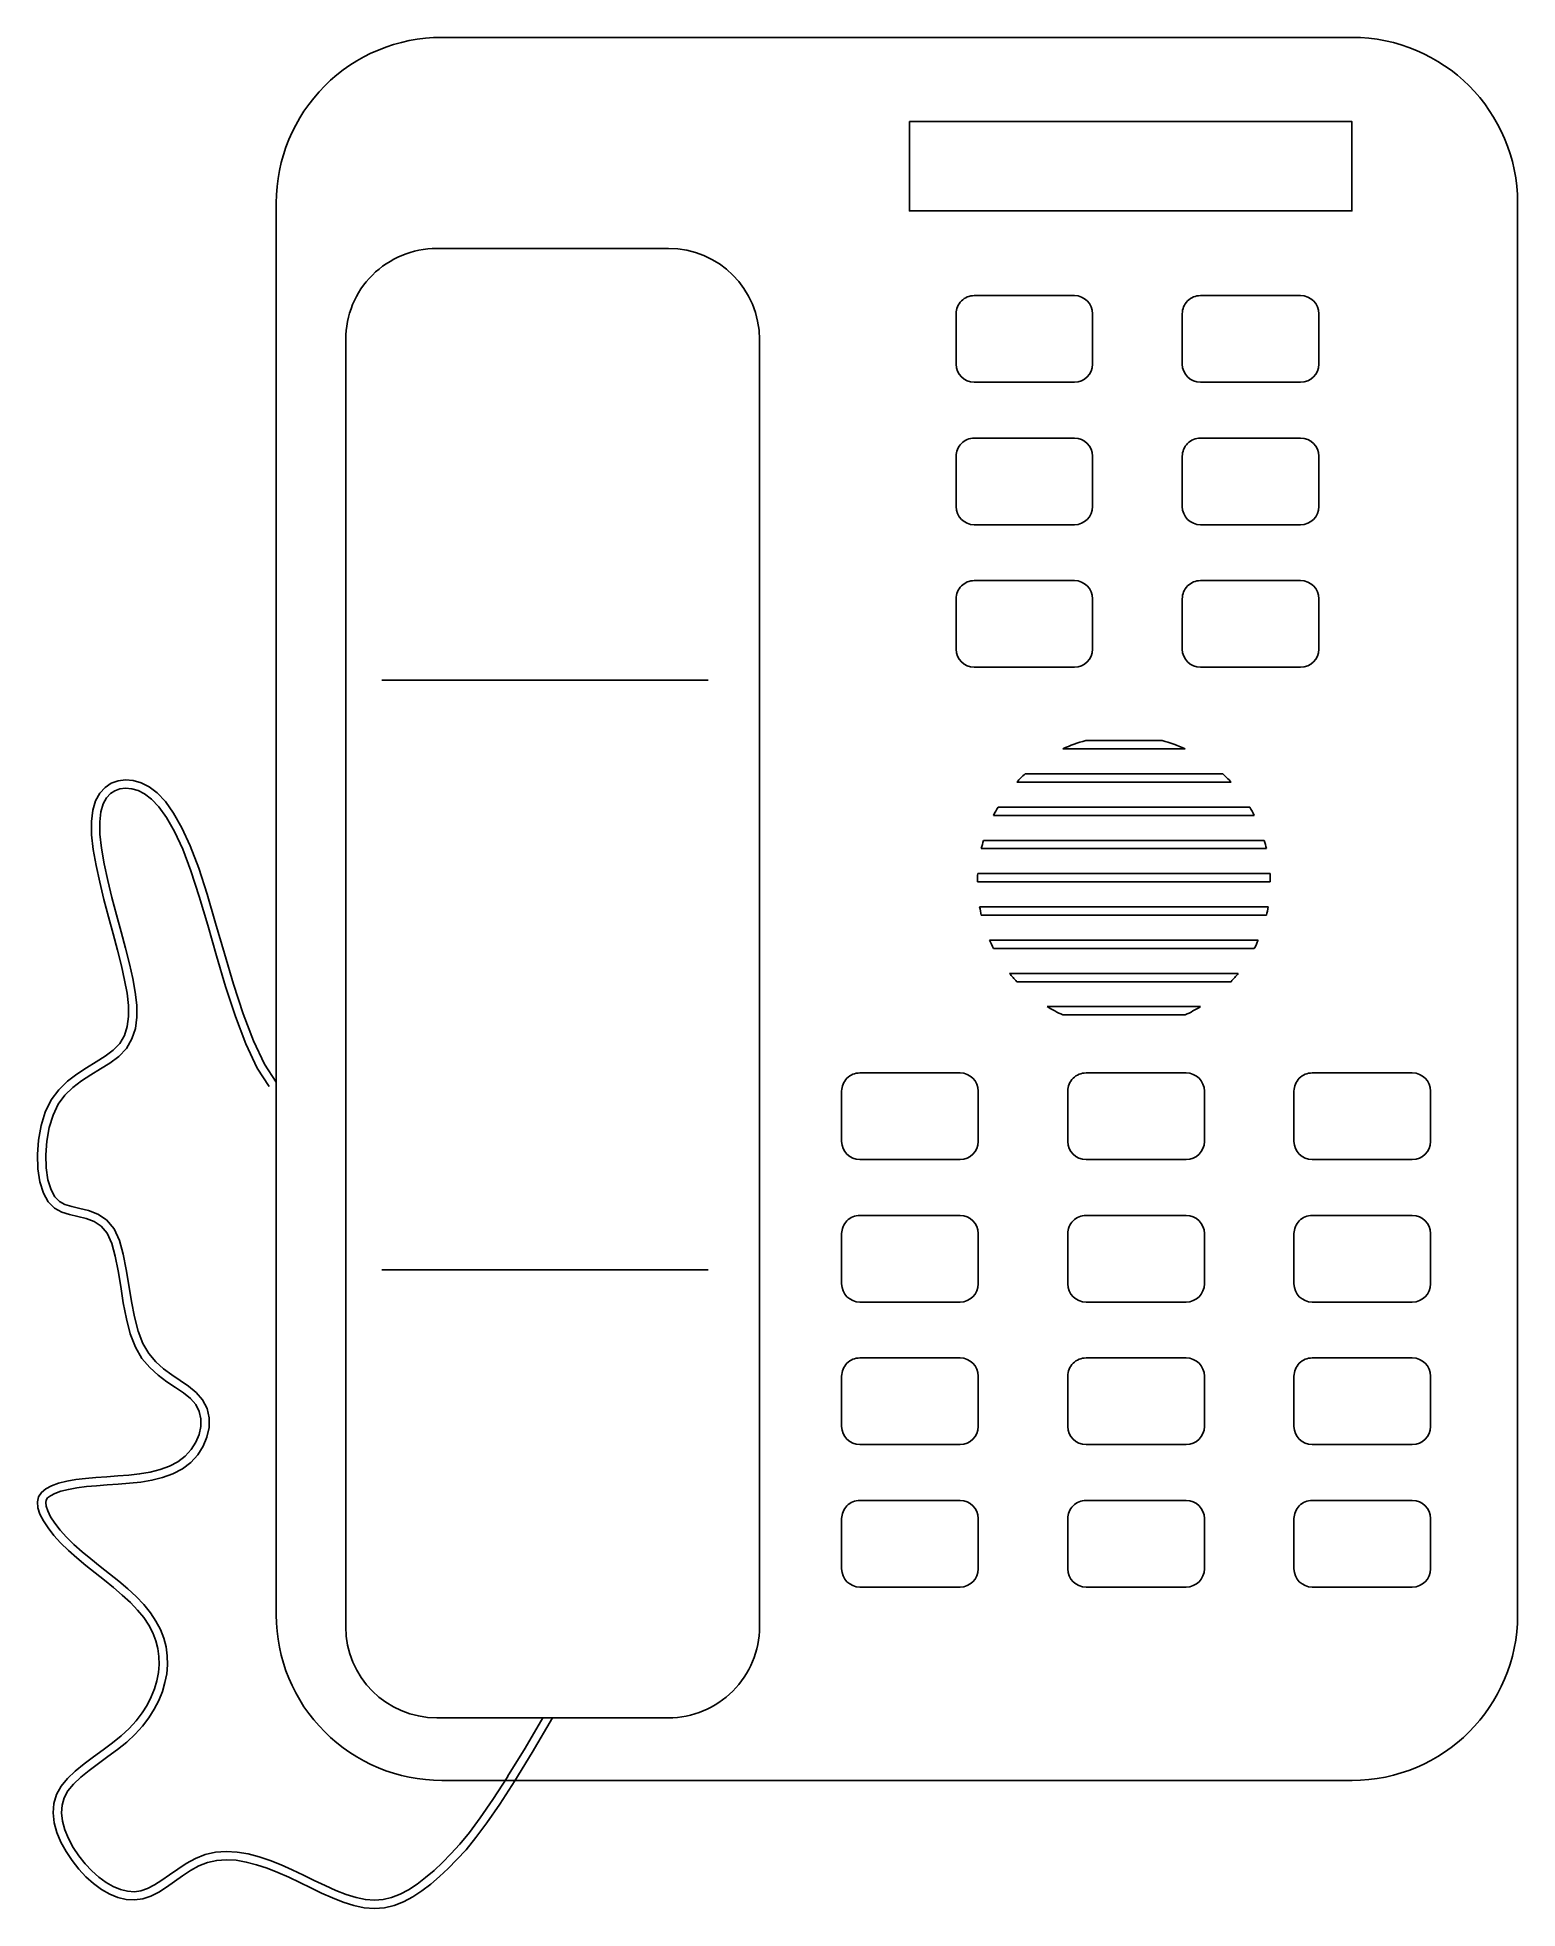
# Model space of a CAD drawing. Extents: x 3.059 to 3.238, y 3.422 to 3.648.
import ezdxf

# ---------------------------------------------------------------- set-up
doc = ezdxf.new("R2010")
doc.units = 0
doc.layers.get('0').update_dxf_attribs({"linetype": 'CONTINUOUS'})

msp = doc.modelspace()

# ---------------------------------------------------------------- linework, layer by layer
at = {"color": 0}
for p, q in [((3.217987692676394, 3.648308305421489), (3.107987692676394, 3.64830830542149)), ((3.087987692676394, 3.62830830542149), (3.087987692676394, 3.457703566378238)), ((3.237987692676394, 3.457703566378239), (3.237987692676394, 3.628308305421489)), ((3.184441256454966, 3.617113514292455), (3.172341256454965, 3.617113514292456)), ((3.211768902930168, 3.617113514292455), (3.199668902930167, 3.617113514292456)), ((3.170141256454965, 3.614913514292456), (3.170141256454965, 3.608845085531585)), ((3.186641256454966, 3.608845085531585), (3.186641256454966, 3.614913514292455)), ((3.197468902930167, 3.614913514292456), (3.197468902930167, 3.608845085531585)), ((3.213968902930167, 3.608845085531585), (3.213968902930167, 3.614913514292455)), ((3.184441256454966, 3.606645085531586), (3.172341256454965, 3.606645085531586)), ((3.211768902930168, 3.606645085531586), (3.199668902930167, 3.606645085531586)), ((3.184441256454966, 3.599893920545489), (3.172341256454965, 3.599893920545489)), ((3.211768902930168, 3.599893920545489), (3.199668902930167, 3.599893920545489)), ((3.170141256454965, 3.59769392054549), (3.170141256454965, 3.591625491784619)), ((3.186641256454966, 3.591625491784619), (3.186641256454966, 3.597693920545489)), ((3.197468902930167, 3.59769392054549), (3.197468902930167, 3.591625491784619)), ((3.213968902930167, 3.591625491784619), (3.213968902930167, 3.597693920545489)), ((3.184441256454966, 3.589425491784619), (3.172341256454965, 3.589425491784619)), ((3.211768902930168, 3.589425491784619), (3.199668902930167, 3.589425491784619)), ((3.184441256454966, 3.582674326798522), (3.172341256454965, 3.582674326798522)), ((3.211768902930168, 3.582674326798522), (3.199668902930167, 3.582674326798522)), ((3.170141256454965, 3.580474326798523), (3.170141256454965, 3.574405898037652)), ((3.186641256454966, 3.574405898037652), (3.186641256454966, 3.580474326798522)), ((3.197468902930167, 3.580474326798523), (3.197468902930167, 3.574405898037652)), ((3.213968902930167, 3.574405898037652), (3.213968902930167, 3.580474326798522)), ((3.1007672929182, 3.570659345421032), (3.14019255181662, 3.570659345421032)), ((3.184441256454966, 3.572205898037653), (3.172341256454965, 3.572205898037653)), ((3.211768902930168, 3.572205898037653), (3.199668902930167, 3.572205898037653)), ((3.185802169613169, 3.56334624016881), (3.195036344148263, 3.563346240168809)), ((3.183028806806002, 3.56234168603176), (3.197809706955429, 3.56234168603176)), ((3.178485566062375, 3.559328023620612), (3.202352947699057, 3.559328023620611)), ((3.177471623818865, 3.558323469483562), (3.203366889942567, 3.558323469483562)), ((3.174659449678678, 3.554305252935364), (3.206179064082754, 3.554305252935364)), ((3.175213457664531, 3.555309807072413), (3.205625056096901, 3.555309807072413)), ((3.17319109053226, 3.550287036387165), (3.207647423229171, 3.550287036387165)), ((3.173456723031031, 3.551291590524215), (3.2073817907304, 3.551291590524215)), ((3.172728700644173, 3.546268819838967), (3.208109813117258, 3.546268819838967)), ((3.172757245360393, 3.547273373976016), (3.208081268401038, 3.547273373976016)), ((3.172987285711915, 3.543255157427818), (3.207851228049516, 3.543255157427818)), ((3.17319109053226, 3.542250603290769), (3.207647423229171, 3.542250603290768)), ((3.174186313270287, 3.53923694087962), (3.206652200491145, 3.53923694087962)), ((3.174659449678678, 3.53823238674257), (3.206179064082754, 3.53823238674257)), ((3.176604367477163, 3.535218724331421), (3.204234146284269, 3.535218724331421)), ((3.177471623818865, 3.534214170194372), (3.203366889942567, 3.534214170194372)), ((3.181150937089675, 3.531200507783223), (3.199687576671756, 3.531200507783223)), ((3.183028806806002, 3.530195953646174), (3.19780970695543, 3.530195953646174)), ((3.17061540928416, 3.52318846567098), (3.158515409284159, 3.52318846567098)), ((3.197943055759362, 3.52318846567098), (3.185843055759361, 3.52318846567098)), ((3.225270702234563, 3.52318846567098), (3.213170702234563, 3.52318846567098)), ((3.156315409284159, 3.520988465670981), (3.156315409284159, 3.51492003691011)), ((3.172815409284159, 3.51492003691011), (3.172815409284159, 3.52098846567098)), ((3.183643055759361, 3.520988465670981), (3.183643055759361, 3.51492003691011)), ((3.200143055759361, 3.51492003691011), (3.200143055759361, 3.52098846567098)), ((3.210970702234563, 3.520988465670981), (3.210970702234563, 3.51492003691011)), ((3.227470702234563, 3.51492003691011), (3.227470702234563, 3.52098846567098)), ((3.17061540928416, 3.51272003691011), (3.158515409284159, 3.51272003691011)), ((3.197943055759362, 3.51272003691011), (3.185843055759361, 3.51272003691011)), ((3.225270702234563, 3.51272003691011), (3.213170702234563, 3.51272003691011)), ((3.17061540928416, 3.505968871924013), (3.158515409284159, 3.505968871924014)), ((3.197943055759362, 3.505968871924013), (3.185843055759361, 3.505968871924014)), ((3.225270702234563, 3.505968871924013), (3.213170702234563, 3.505968871924014)), ((3.156315409284159, 3.503768871924014), (3.156315409284159, 3.497700443163144)), ((3.172815409284159, 3.497700443163144), (3.172815409284159, 3.503768871924013)), ((3.183643055759361, 3.503768871924014), (3.183643055759361, 3.497700443163144)), ((3.200143055759361, 3.497700443163144), (3.200143055759361, 3.503768871924013)), ((3.210970702234563, 3.503768871924014), (3.210970702234563, 3.497700443163144)), ((3.227470702234563, 3.497700443163144), (3.227470702234563, 3.503768871924013)), ((3.1007672929182, 3.49940586195236), (3.14019255181662, 3.49940586195236)), ((3.17061540928416, 3.495500443163144), (3.158515409284159, 3.495500443163144)), ((3.197943055759362, 3.495500443163144), (3.185843055759361, 3.495500443163144)), ((3.225270702234563, 3.495500443163144), (3.213170702234563, 3.495500443163144)), ((3.17061540928416, 3.488749278177047), (3.158515409284159, 3.488749278177047)), ((3.197943055759362, 3.488749278177047), (3.185843055759361, 3.488749278177047)), ((3.225270702234563, 3.488749278177047), (3.213170702234563, 3.488749278177047)), ((3.156315409284159, 3.486549278177048), (3.156315409284159, 3.480480849416177)), ((3.172815409284159, 3.480480849416177), (3.172815409284159, 3.486549278177047)), ((3.183643055759361, 3.486549278177048), (3.183643055759361, 3.480480849416177)), ((3.200143055759361, 3.480480849416177), (3.200143055759361, 3.486549278177047)), ((3.210970702234563, 3.486549278177048), (3.210970702234563, 3.480480849416177)), ((3.227470702234563, 3.480480849416177), (3.227470702234563, 3.486549278177047)), ((3.17061540928416, 3.478280849416177), (3.158515409284159, 3.478280849416177)), ((3.197943055759362, 3.478280849416177), (3.185843055759361, 3.478280849416177)), ((3.225270702234563, 3.478280849416177), (3.213170702234563, 3.478280849416177)), ((3.17061540928416, 3.47152968443008), (3.158515409284159, 3.471529684430081)), ((3.197943055759362, 3.47152968443008), (3.185843055759361, 3.471529684430081)), ((3.225270702234563, 3.47152968443008), (3.213170702234563, 3.471529684430081)), ((3.156315409284159, 3.469329684430081), (3.156315409284159, 3.46326125566921)), ((3.172815409284159, 3.46326125566921), (3.172815409284159, 3.46932968443008)), ((3.183643055759361, 3.469329684430081), (3.183643055759361, 3.46326125566921)), ((3.200143055759361, 3.46326125566921), (3.200143055759361, 3.46932968443008)), ((3.210970702234563, 3.469329684430081), (3.210970702234563, 3.46326125566921)), ((3.227470702234563, 3.46326125566921), (3.227470702234563, 3.46932968443008)), ((3.17061540928416, 3.461061255669211), (3.158515409284159, 3.461061255669211)), ((3.197943055759362, 3.461061255669211), (3.185843055759361, 3.461061255669211)), ((3.225270702234563, 3.461061255669211), (3.213170702234563, 3.461061255669211)), ((3.107987692676394, 3.437703566378238), (3.217987692676394, 3.437703566378239))]:
    msp.add_line(p, q, dxfattribs=at)
msp.add_lwpolyline([(3.164495797286692, 3.638134240151012), (3.164495797286692, 3.627338258303041), (3.217962930598691, 3.627338258303041), (3.217962930598691, 3.638134240151012)], close=True, dxfattribs=at)
msp.add_lwpolyline([(3.146386325487614, 3.611808204058681), (3.146386325487614, 3.456268819838969, -0.4142135623730979), (3.135381279303547, 3.445263773654899), (3.107391371671684, 3.445263773654899, -0.4142135623730951), (3.096386325487613, 3.456268819838969), (3.096386325487613, 3.611808204058681, -0.4142135623730981), (3.107391371671684, 3.622813250242751), (3.135381279303547, 3.622813250242751, -0.4142135623730919)], format="xyb", close=True, dxfattribs=at)
for points in [[(3.116806144387565, 3.437631655808849), (3.115005139083865, 3.434834968568362), (3.11345977048642, 3.432585446688029), (3.112117223501756, 3.430783778346695), (3.110924683036401, 3.429330651723206), (3.109829333996883, 3.428126754996407), (3.108778361289727, 3.427072776345147), (3.107727224927236, 3.426089118801371), (3.106664485344808, 3.425175044809442), (3.105586978083613, 3.424349531666821), (3.104491538684822, 3.423631556670972), (3.103375002689607, 3.423040097119357), (3.102234205639138, 3.422594130309441), (3.101065983074588, 3.422312633538684), (3.099867170537127, 3.422214584104552), (3.098636009998935, 3.422310524947415), (3.097376369156228, 3.422577261579282), (3.096093522136229, 3.422983165155073), (3.094792743066163, 3.423496606829704), (3.093479306073253, 3.424085957758095), (3.092158485284724, 3.424719589095163), (3.090835554827799, 3.425365871995827), (3.089515788829704, 3.425993177615005), (3.088204461421308, 3.426572337126326), (3.086906846748072, 3.427084021778257), (3.0856282189591, 3.427511362837977), (3.0843738522035, 3.427837491572667), (3.083149020630377, 3.428045539249503), (3.081958998388837, 3.428118637135665), (3.080809059627986, 3.428039916498331), (3.079704478496931, 3.427792508604681), (3.078648067877748, 3.427370614824728), (3.077632795584393, 3.426812716939826), (3.076649168163792, 3.426168366834164), (3.075687692162872, 3.425487116391932), (3.07473887412856, 3.424818517497319), (3.073793220607782, 3.424212122034514), (3.072841238147463, 3.423717481887706), (3.071873433294532, 3.423384148941084), (3.070883652884148, 3.423250956407438), (3.069879104904408, 3.423313862813953), (3.06887033763164, 3.423558108016416), (3.067867899342177, 3.423968931870611), (3.066882338312348, 3.424531574232325), (3.065924202818482, 3.425231274957343), (3.065004041136911, 3.426053273901451), (3.064132401543964, 3.426982810920435), (3.063322293583001, 3.42800407157844), (3.062596571865503, 3.429097024273048), (3.061980552269979, 3.430240583110201), (3.061499550674939, 3.43141366219584), (3.061178882958892, 3.432595175635906), (3.061043865000348, 3.433764037536343), (3.061119812677819, 3.434899162003091), (3.061432041869811, 3.435979463142091), (3.061993737930857, 3.436989653679952), (3.062769564119569, 3.437937640825948), (3.063712053170577, 3.438837130410017), (3.064773737818515, 3.4397018282621), (3.065907150798016, 3.440545440212136), (3.06706482484371, 3.441381672090065), (3.068199292690231, 3.442224229725826), (3.06926308707221, 3.44308681894936), (3.070217003542928, 3.443979982706364), (3.071054888930249, 3.444901612405568), (3.071778852880688, 3.44584643657146), (3.072391005040758, 3.446809183728529), (3.072893455056972, 3.447784582401263), (3.073288312575843, 3.448767361114151), (3.073577687243884, 3.44975224839168), (3.073763688707609, 3.450733972758339), (3.07384737178845, 3.4517081413192), (3.073825572007521, 3.452673875501667), (3.073694070060854, 3.45363117531373), (3.073448646644481, 3.454580040763377), (3.073085082454435, 3.455520471858595), (3.072599158186748, 3.456452468607374), (3.071986654537454, 3.457376031017701), (3.071243352202584, 3.458291159097566), (3.070370481822037, 3.45919820428506), (3.069391073811166, 3.460098923738687), (3.068333608529195, 3.460995426047053), (3.067226566335342, 3.461889819798766), (3.066098427588829, 3.462784213582434), (3.064977672648877, 3.463680715986661), (3.063892781874705, 3.464581435600057), (3.062872235625535, 3.465488481011227), (3.061942228799257, 3.466401500786075), (3.06111981444844, 3.467310303399685), (3.060419760164322, 3.46820223730444), (3.059856833538142, 3.46906465095272), (3.059445802161139, 3.469884892796906), (3.059201433624551, 3.47065031128938), (3.059138495519617, 3.471348254882522), (3.059271755437576, 3.471966072028714), (3.059610179416226, 3.472494625498677), (3.060139527279603, 3.472938835336487), (3.060839757298304, 3.47330713590456), (3.061690827742925, 3.473607961565314), (3.062672696884062, 3.473849746681164), (3.063765322992312, 3.474040925614528), (3.064948664338271, 3.474189932727821), (3.066202679192535, 3.47430520238346), (3.067506798410426, 3.474397453250182), (3.068838343186163, 3.474486541222012), (3.07017410729869, 3.474594606499293), (3.071490884526952, 3.47474378928237), (3.072765468649893, 3.474956229771587), (3.073974653446458, 3.475254068167289), (3.075095232695592, 3.475659444669821), (3.076104000176239, 3.476194499479527), (3.076979507713398, 3.476872235571466), (3.077707339316288, 3.477669107019556), (3.078274837040185, 3.478552430672428), (3.078669342940362, 3.479489523378715), (3.078878199072095, 3.480447701987049), (3.078888747490659, 3.481394283346062), (3.078688330251327, 3.482296584304386), (3.078264289409374, 3.483121921710653), (3.077615042717152, 3.483851318251423), (3.076783310715313, 3.484520619964968), (3.07582288964159, 3.485179378727491), (3.074787575733712, 3.48587714641519), (3.073731165229409, 3.486663474904268), (3.072707454366412, 3.487587916070925), (3.071770239382452, 3.488700021791361), (3.070973316515259, 3.490049343941778), (3.070353780557746, 3.491662942766597), (3.069881920523561, 3.493477911983124), (3.069511323981533, 3.495408853676885), (3.069195578500491, 3.497370369933407), (3.068888271649267, 3.499277062838217), (3.068542990996689, 3.501043534476841), (3.068113324111589, 3.502584386934805), (3.067552858562795, 3.503814222297637), (3.066830125316076, 3.504677690064475), (3.065973428924953, 3.505239629388905), (3.065026017339884, 3.505594926838128), (3.06403113851133, 3.505838468979342), (3.063032040389749, 3.506065142379746), (3.062071970925601, 3.506369833606539), (3.061194178069346, 3.506847429226921), (3.060441909771441, 3.507592815808091), (3.059851909209756, 3.508672238232036), (3.059434900471789, 3.510037374639899), (3.05919510287245, 3.511611261487612), (3.059136735726647, 3.513316935231106), (3.059264018349289, 3.515077432326313), (3.059581170055282, 3.516815789229163), (3.060092410159538, 3.518455042395589), (3.060801957976964, 3.519918228281521), (3.061704187757995, 3.521149293529887), (3.062754093495176, 3.522175825531594), (3.06389682411658, 3.523046321864546), (3.065077528550277, 3.523809280106645), (3.066241355724341, 3.524513197835794), (3.067333454566843, 3.525206572629896), (3.068298974005855, 3.525937902066856), (3.069083062969449, 3.526755683724575), (3.069643704130652, 3.527700156534923), (3.069990215142307, 3.528778524845636), (3.070144747402214, 3.529989734358416), (3.070129452308172, 3.531332730774965), (3.06996648125798, 3.532806459796987), (3.069677985649436, 3.534409867126183), (3.06928611688034, 3.536141898464254), (3.068813026348491, 3.538001499512905), (3.068282623497742, 3.539980235908386), (3.067725849956167, 3.54204015302515), (3.067175405397897, 3.544135916172198), (3.066663989497059, 3.546222190658532), (3.066224301927783, 3.548253641793153), (3.065889042364199, 3.550184934885064), (3.065690910480434, 3.551970735243265), (3.065662605950619, 3.553565708176759), (3.065827510799684, 3.554933304787066), (3.066171736455772, 3.556072119345787), (3.066672076697827, 3.556989531917039), (3.067305325304794, 3.557692922564941), (3.068048276055618, 3.558189671353612), (3.068877722729241, 3.55848715834717), (3.06977045910461, 3.558592763609735), (3.070703278960667, 3.558513867205425), (3.071656492171205, 3.558249678411183), (3.072624472989392, 3.557766723355245), (3.073605111763245, 3.557023357378673), (3.074596298840782, 3.555977935822527), (3.075595924570017, 3.55458881402787), (3.076601879298968, 3.552814347335761), (3.07761205337565, 3.550612891087262), (3.07862433714808, 3.547942800623434), (3.079639437945798, 3.544796344443398), (3.080669331024436, 3.541301443678515), (3.081728808621152, 3.537619932618208), (3.082832662973104, 3.533913645551899), (3.083995686317446, 3.53034441676901), (3.085232670891338, 3.527074080558963), (3.086558408931935, 3.52426447121118), (3.087987692676395, 3.522077423015083)], [(3.115965394865196, 3.438173080079303), (3.114172457792352, 3.435388921573867), (3.112646420104896, 3.433167538808735), (3.111329357532069, 3.431400069984091), (3.110167851666231, 3.429984759438225), (3.109105064430098, 3.428816651347835), (3.108082454502651, 3.427791116598209), (3.107059246917845, 3.426833594914477), (3.106033854614359, 3.425951643727527), (3.10500802675312, 3.425165723843722), (3.10398229876368, 3.424493439233752), (3.102957536782348, 3.423950594878904), (3.101933638660814, 3.423550326856863), (3.100907146155254, 3.423302981586974), (3.099865245849488, 3.423217765815357), (3.098779048895087, 3.423302410057995), (3.097631393233043, 3.423545433144782), (3.096428336197736, 3.423926090499005), (3.095181215423872, 3.424418352246867), (3.093900331981911, 3.424993096105719), (3.092594228398528, 3.425619667225035), (3.091269684697348, 3.426266738233816), (3.089932518968677, 3.426902314219636), (3.088590041055565, 3.427495231630794), (3.087248997489316, 3.428024041472853), (3.085912855802163, 3.428470604741264), (3.084583785470453, 3.428816156011383), (3.083263732915762, 3.429040377752011), (3.081955490436456, 3.42912073739277), (3.080664795770168, 3.429032381116599), (3.079407868164341, 3.428750850133781), (3.078220230398347, 3.428276548780488), (3.077117244629402, 3.427670451843145), (3.07608592924361, 3.426994862525601), (3.075110615194663, 3.426303807183046), (3.074180700365514, 3.425648528716196), (3.073291751702852, 3.425078494952391), (3.072445734054684, 3.424638913015605), (3.071641664027641, 3.424361973888267), (3.0708478760853, 3.424255155622206), (3.070029162073049, 3.424306424807465), (3.069179373740725, 3.424512177639543), (3.068307245772403, 3.424869597120685), (3.067426813957408, 3.425372222752906), (3.066553705696862, 3.426009830363566), (3.065703240461997, 3.426769568069519), (3.064890147009784, 3.427636670103232), (3.064131995570786, 3.428592431896444), (3.063455119943034, 3.429611821317253), (3.062885859505099, 3.430668577967807), (3.062448363582659, 3.431735554297945), (3.062163654058053, 3.432784578296938), (3.062047719596009, 3.43378823275221), (3.062110392994331, 3.434724958011227), (3.062361197863753, 3.435592733328372), (3.062824257413788, 3.436425529583057), (3.063504479434918, 3.437256697365015), (3.064374033440426, 3.438086579441526), (3.065388321527941, 3.438912674772534), (3.066498494766039, 3.439738989123271), (3.067655745557621, 3.440574915268685), (3.068812601291526, 3.441434100158838), (3.069920572258882, 3.442332510446221), (3.070929857818771, 3.443277516964329), (3.071823090560028, 3.444260025831414), (3.072599236226959, 3.445272950828473), (3.073259212204528, 3.446310911710729), (3.073803895250845, 3.447368296730716), (3.074234177768169, 3.448439246322257), (3.074551030068739, 3.449517653778591), (3.074755669884694, 3.450597752234198), (3.074848339896797, 3.451676539145683), (3.074824030221582, 3.452753462092575), (3.074676824303822, 3.453825082710947), (3.074402272811002, 3.454886564249826), (3.073997647279011, 3.455933208673611), (3.073461581689726, 3.456961375858452), (3.072793331416395, 3.457968995705027), (3.071993057150193, 3.458954265652722), (3.071069867979458, 3.45991359972238), (3.070053136652757, 3.460848643825496), (3.068971251565781, 3.461765848857552), (3.06785142558799, 3.462670570794134), (3.066721381997992, 3.463566474746864), (3.065609440408564, 3.464455927269201), (3.064544516036547, 3.465340069978763), (3.063555095388985, 3.466219451446106), (3.062663872601651, 3.467094395592364), (3.061884808126389, 3.467955294761464), (3.061233322064204, 3.468785348259488), (3.060725353368802, 3.469563565375966), (3.060374735533786, 3.470263247774168), (3.060187513916191, 3.470849668965299), (3.060148137048847, 3.47128633340427), (3.060211225855481, 3.47157882455291), (3.060369988345392, 3.47182678117016), (3.060700080342844, 3.472103782595489), (3.061241232160322, 3.472388412669133), (3.061977704501962, 3.472648731635914), (3.062878666718856, 3.472870593434868), (3.063914052292155, 3.47305175687955), (3.065056929221302, 3.473195668687114), (3.066283736333318, 3.473308437393845), (3.067575457771483, 3.473399811265641), (3.068912044000522, 3.473489236539582), (3.070270738023107, 3.473599156880239), (3.071629469463769, 3.473753092818242), (3.072967548736315, 3.473976116320694), (3.074265135643236, 3.474295729339101), (3.075501613584185, 3.474743032913165), (3.076648324595868, 3.475351253592275), (3.077659769900172, 3.476134219995939), (3.078502862348687, 3.477057285575469), (3.079162927662744, 3.478084692875613), (3.079626768277212, 3.479186480343182), (3.079876999414977, 3.480334476915541), (3.079889970909063, 3.481498497325364), (3.079636627172986, 3.482639079326241), (3.079095706482429, 3.483691907345547), (3.078306730878558, 3.484578282406237), (3.077380464295373, 3.485323656889798), (3.076385159200671, 3.486006342818266), (3.075365880013649, 3.486693303629007), (3.074366233647781, 3.487437380304967), (3.073428223523838, 3.488284431171238), (3.07258877387632, 3.4892805278737), (3.071876890951505, 3.490485863344042), (3.071307471622631, 3.49196893200012), (3.070857893898916, 3.493698194217448), (3.070496229240064, 3.49558259757725), (3.070182853578897, 3.49752939171945), (3.069872886909675, 3.499452587533093), (3.069516845598411, 3.501274111194582), (3.069055627277452, 3.502928112022079), (3.068406642069395, 3.504352186990727), (3.067502132362907, 3.505432827711057), (3.066428810644534, 3.506136859720025), (3.0653215143207, 3.506552117001647), (3.06426067012436, 3.506811807186665), (3.063294380464936, 3.50703103706825), (3.062465761585386, 3.507294010647125), (3.06179701486667, 3.507657866996294), (3.061249405917123, 3.508200466443669), (3.060778417561314, 3.509062152729565), (3.06041253216655, 3.510259929725642), (3.060192515102139, 3.511703989069448), (3.060137971534821, 3.513297925681739), (3.060257506871137, 3.514951266946952), (3.060553982613115, 3.516576295735563), (3.061024807058264, 3.518085959113137), (3.061662159709927, 3.519400268566809), (3.062462124940873, 3.520491796929566), (3.063409112671648, 3.521417702157472), (3.064472038397027, 3.522227405624599), (3.065607779541099, 3.522961309082591), (3.066768181813765, 3.523663155328211), (3.067904321191913, 3.524384491508371), (3.06896594339615, 3.525188613660154), (3.069884357185893, 3.526146492148848), (3.070561229926596, 3.527286772142361), (3.070970497250806, 3.528560442814265), (3.071145471227228, 3.529931872604128), (3.071128824729658, 3.531393529951435), (3.070956690142783, 3.532950123813167), (3.070658242571432, 3.534608842383293), (3.070258528223664, 3.536375550606056), (3.069780581340225, 3.538254240763193), (3.069248254516293, 3.540240154789555), (3.068692139738503, 3.54229763465156), (3.068144691290725, 3.544381990404746), (3.067638476948221, 3.546447045608628), (3.067206036841641, 3.548445011906872), (3.066879558304216, 3.55032572110199), (3.066689929599052, 3.552034880693956), (3.066663672486117, 3.553514480769191), (3.066809906061401, 3.554727231898128), (3.067099091585705, 3.555683955138898), (3.067493799979633, 3.556407683538358), (3.067964960622326, 3.556931032482332), (3.068501757212261, 3.557289943292395), (3.069108206829244, 3.557507450793526), (3.069787228457462, 3.557587774906349), (3.070526068274033, 3.557525285022036), (3.071296401572392, 3.557311782499191), (3.072094640749386, 3.556913516708038), (3.072935767433324, 3.556275906840376), (3.073824103363844, 3.555338964105836), (3.07475265755316, 3.554048606300736), (3.075710843660518, 3.552358401678775), (3.076689023291166, 3.550226670416058), (3.077680362583801, 3.547611824990546), (3.078683824260358, 3.544501446000853), (3.079709213739041, 3.541021828021472), (3.080769091577391, 3.537338926186996), (3.08187791089666, 3.533615968810679), (3.083052111407904, 3.530012438166234), (3.084311372575437, 3.526683207162881), (3.08568351750475, 3.523775248650812), (3.08715059873427, 3.521530363848211)], [(3.120225340405124, 3.445263773654899), (3.118058523892405, 3.441590075798279), (3.115953447214023, 3.438154061331633)], [(3.121386325487615, 3.445263773654899), (3.11891560149099, 3.441074820230643), (3.116806144387565, 3.437631655808849)]]:
    msp.add_lwpolyline(points, dxfattribs=at)
for centre, radius, start, end in [((3.107987692676394, 3.62830830542149), 0.02, 89.9999999999998, 180), ((3.217987692676394, 3.628308305421489), 0.02, 0, 90), ((3.172341256454965, 3.614913514292456), 0.0022, 89.99999999999804, 180), ((3.184441256454966, 3.614913514292455), 0.0022, 0, 90), ((3.199668902930167, 3.614913514292456), 0.0022, 89.99999999999804, 180), ((3.211768902930168, 3.614913514292455), 0.0022, 0, 90), ((3.172341256454965, 3.608845085531585), 0.0022, 180, 270), ((3.184441256454966, 3.608845085531585), 0.0022, 270, 0), ((3.199668902930167, 3.608845085531585), 0.0022, 180, 270), ((3.211768902930168, 3.608845085531585), 0.0022, 270, 0), ((3.172341256454965, 3.59769392054549), 0.0022, 89.99999999999804, 180), ((3.184441256454966, 3.597693920545489), 0.0022, 0, 90), ((3.199668902930167, 3.59769392054549), 0.0022, 89.99999999999804, 180), ((3.211768902930168, 3.597693920545489), 0.0022, 0, 90), ((3.172341256454965, 3.591625491784619), 0.0022, 180, 270), ((3.184441256454966, 3.591625491784619), 0.0022, 270, 0), ((3.199668902930167, 3.591625491784619), 0.0022, 180, 270), ((3.211768902930168, 3.591625491784619), 0.0022, 270, 0), ((3.172341256454965, 3.580474326798523), 0.0022, 89.99999999999804, 180), ((3.184441256454966, 3.580474326798522), 0.0022, 0, 90), ((3.199668902930167, 3.580474326798523), 0.0022, 89.99999999999804, 180), ((3.211768902930168, 3.580474326798522), 0.0022, 0, 90), ((3.172341256454965, 3.574405898037652), 0.0022, 180, 270), ((3.184441256454966, 3.574405898037652), 0.0022, 270, 0), ((3.199668902930167, 3.574405898037652), 0.0022, 180, 270), ((3.211768902930168, 3.574405898037652), 0.0022, 270, 0), ((3.190419256880716, 3.546268819838967), 0.0176905562365425, 105.1289106244194, 114.6934018483251), ((3.190419256880716, 3.546268819838967), 0.0176905562365425, 65.30659815167488, 74.87108937557608), ((3.190419256880716, 3.546268819838967), 0.0176905562365425, 132.4215230655938, 137.0455109064225), ((3.190419256880716, 3.546268819838967), 0.0176905562365425, 42.95448909357751, 47.57847693440414), ((3.190419256880716, 3.546268819838967), 0.0176905562365425, 149.265344074949, 152.9815014854256), ((3.190419256880716, 3.546268819838967), 0.0176905562365425, 27.0184985145744, 30.73465592505104), ((3.190419256880716, 3.546268819838967), 0.0176905562365425, 163.5054678394193, 166.871304681896), ((3.190419256880716, 3.546268819838967), 0.0176905562365425, 13.12869531810397, 16.49453216058064), ((3.190419256880716, 3.546268819838967), 0.0176905562365425, 176.7447213882633, 180), ((3.190419256880716, 3.546268819838967), 0.0176905562365425, 1.4383e-12, 3.255278611736747), ((3.190419256880716, 3.546268819838967), 0.0176905562365425, 189.8084197247912, 193.128695318104), ((3.190419256880716, 3.546268819838967), 0.0176905562365425, 346.8713046818947, 350.1915802752088), ((3.190419256880716, 3.546268819838967), 0.0176905562365425, 203.4215706764021, 207.0184985145744), ((3.190419256880716, 3.546268819838967), 0.0176905562365425, 332.9815014854256, 336.578429323598), ((3.190419256880716, 3.546268819838967), 0.0176905562365425, 218.6552154415153, 222.9544890935775), ((3.190419256880716, 3.546268819838967), 0.0176905562365425, 317.0455109064225, 321.3447845584847), ((3.190419256880716, 3.546268819838967), 0.0176905562365425, 238.4048761213701, 245.3065981516762), ((3.190419256880716, 3.546268819838967), 0.0176905562365425, 294.6934018483238, 301.5951238786267), ((3.158515409284159, 3.520988465670981), 0.0022, 89.99999999999804, 180), ((3.17061540928416, 3.52098846567098), 0.0022, 0, 90), ((3.185843055759361, 3.520988465670981), 0.0022, 89.99999999999804, 180), ((3.197943055759362, 3.52098846567098), 0.0022, 0, 90), ((3.213170702234563, 3.520988465670981), 0.0022, 89.99999999999804, 180), ((3.225270702234563, 3.52098846567098), 0.0022, 0, 90), ((3.158515409284159, 3.51492003691011), 0.0022, 180, 270), ((3.17061540928416, 3.51492003691011), 0.0022, 270, 0), ((3.185843055759361, 3.51492003691011), 0.0022, 180, 270), ((3.197943055759362, 3.51492003691011), 0.0022, 270, 0), ((3.213170702234563, 3.51492003691011), 0.0022, 180, 270), ((3.225270702234563, 3.51492003691011), 0.0022, 270, 0), ((3.158515409284159, 3.503768871924014), 0.0022, 89.99999999999804, 180), ((3.17061540928416, 3.503768871924013), 0.0022, 0, 90), ((3.185843055759361, 3.503768871924014), 0.0022, 89.99999999999804, 180), ((3.197943055759362, 3.503768871924013), 0.0022, 0, 90), ((3.213170702234563, 3.503768871924014), 0.0022, 89.99999999999804, 180), ((3.225270702234563, 3.503768871924013), 0.0022, 0, 90), ((3.158515409284159, 3.497700443163144), 0.0022, 180, 270), ((3.17061540928416, 3.497700443163144), 0.0022, 270, 0), ((3.185843055759361, 3.497700443163144), 0.0022, 180, 270), ((3.197943055759362, 3.497700443163144), 0.0022, 270, 0), ((3.213170702234563, 3.497700443163144), 0.0022, 180, 270), ((3.225270702234563, 3.497700443163144), 0.0022, 270, 0), ((3.158515409284159, 3.486549278177048), 0.0022, 89.99999999999804, 180), ((3.17061540928416, 3.486549278177047), 0.0022, 0, 90), ((3.185843055759361, 3.486549278177048), 0.0022, 89.99999999999804, 180), ((3.197943055759362, 3.486549278177047), 0.0022, 0, 90), ((3.213170702234563, 3.486549278177048), 0.0022, 89.99999999999804, 180), ((3.225270702234563, 3.486549278177047), 0.0022, 0, 90), ((3.158515409284159, 3.480480849416177), 0.0022, 180, 270), ((3.17061540928416, 3.480480849416177), 0.0022, 270, 0), ((3.185843055759361, 3.480480849416177), 0.0022, 180, 270), ((3.197943055759362, 3.480480849416177), 0.0022, 270, 0), ((3.213170702234563, 3.480480849416177), 0.0022, 180, 270), ((3.225270702234563, 3.480480849416177), 0.0022, 270, 0), ((3.158515409284159, 3.469329684430081), 0.0022, 89.99999999999804, 180), ((3.17061540928416, 3.46932968443008), 0.0022, 0, 90), ((3.185843055759361, 3.469329684430081), 0.0022, 89.99999999999804, 180), ((3.197943055759362, 3.46932968443008), 0.0022, 0, 90), ((3.213170702234563, 3.469329684430081), 0.0022, 89.99999999999804, 180), ((3.225270702234563, 3.46932968443008), 0.0022, 0, 90), ((3.158515409284159, 3.46326125566921), 0.0022, 180, 270), ((3.17061540928416, 3.46326125566921), 0.0022, 270, 0), ((3.185843055759361, 3.46326125566921), 0.0022, 180, 270), ((3.197943055759362, 3.46326125566921), 0.0022, 270, 0), ((3.213170702234563, 3.46326125566921), 0.0022, 180, 270), ((3.225270702234563, 3.46326125566921), 0.0022, 270, 0), ((3.107987692676394, 3.457703566378238), 0.02, 180, 270.0000000000002), ((3.217987692676394, 3.457703566378239), 0.02, 270.0000000000004, 1.272e-13)]:
    msp.add_arc(centre, radius, start, end, dxfattribs=at)

doc.saveas('drawing.dxf')
